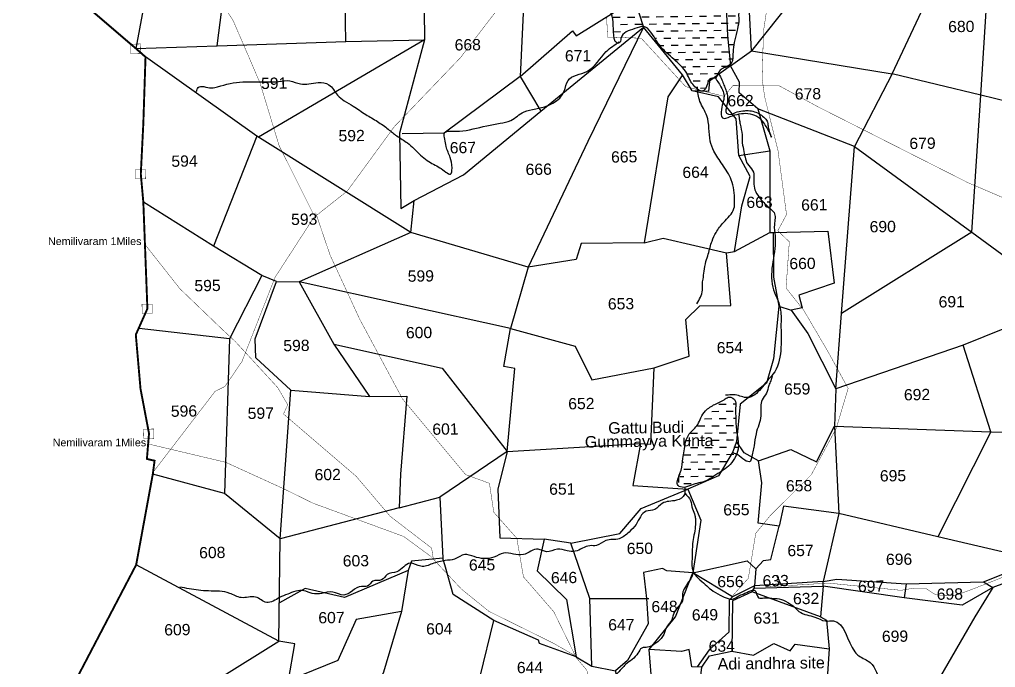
# Model space of a CAD drawing. Header units: feet. Extents: x 767600 to 777544, y 1589691 to 1604539.
# Drawn here: x 769253 to 771798, y 1594237 to 1595927 of the extents above; entities that cross this region are included whole.
import ezdxf
from ezdxf.enums import TextEntityAlignment as Align

# ---------------------------------------------------------------- set-up
doc = ezdxf.new("R2010")
doc.units = ezdxf.units.FT
doc.header["$LTSCALE"] = 15
doc.header["$MEASUREMENT"] = 0
doc.linetypes.add('ACAD_ISO02W100', pattern=[15, 12, -3])
doc.linetypes.add('HIDDEN2', pattern=[0.1875, 0.125, -0.0625])
for name, color, linetype in [('PLOT', 7, 'Continuous'), ('PLOT NO', 7, 'Continuous'), ('ROADS', 6, 'Continuous'), ('TANKS-STREAM', 4, 'Continuous'), ('text2', 7, 'Continuous'), ('VILLAGE BOUNDRY', 5, 'HIDDEN2'), ('VILLAGE STONES', 240, 'Continuous')]:
    doc.layers.add(name, color=color, linetype=linetype)
doc.styles.get("Standard").update_dxf_attribs({"font": 'arial.ttf'})
doc.linetypes.add('DOTS', pattern='A,1e-06,-3,["●",Standard,S=3,R=0,X=-1.25,Y=-1.25],-3', length=6.000001)

msp = doc.modelspace()

# ---------------------------------------------------------------- hatches: boundary and pattern name
at = {"layer": 'TANKS-STREAM'}
h = msp.add_hatch(dxfattribs=at)
h.set_pattern_fill('DASH', color=256, scale=150, angle=0.74052, style=0)
edge = h.paths.add_edge_path()
edge.add_spline(control_points=[(770751.9, 1596214.3), (770752.7, 1596215.3), (770757.9, 1596221.4), (770770.4, 1596213.7), (770784.8, 1596212.3), (770797.1, 1596213), (770809.6, 1596213), (770823.6, 1596213.5), (770841.1, 1596211.4), (770863.9, 1596213.5), (770884, 1596209.2), (770905.7, 1596203.2), (770927.8, 1596196.9), (770955.9, 1596189.8), (770984, 1596185.5), (771020.2, 1596179.5), (771049.3, 1596161.3), (771083.6, 1596157.1), (771106.4, 1596154.4), (771131.7, 1596151.5), (771160.5, 1596127.7), (771139, 1596094.4), (771131.5, 1596066.9), (771132.8, 1596045), (771127.1, 1596025.6), (771123.3, 1596005), (771129.6, 1595983.3), (771139.6, 1595960.9), (771125.8, 1595944), (771130.2, 1595924.4), (771124.5, 1595901.3), (771118.1, 1595875.2), (771112.8, 1595849.2), (771113.7, 1595829.6), (771110.3, 1595810.7), (771095.8, 1595802.9), (771081.5, 1595797.5), (771074.2, 1595787.4), (771070.4, 1595772), (771050.2, 1595775.1), (771047.2, 1595755.4), (771037.8, 1595735.9), (771021, 1595744.5), (771010.9, 1595754), (771000.3, 1595769.2), (770993.3, 1595788.7), (770978, 1595806.4), (770959.4, 1595823.1), (770937.2, 1595842.9), (770911.1, 1595869.1), (770891.4, 1595917), (770850.7, 1595899.8), (770820.4, 1595892.9), (770820.1, 1595863.4), (770806, 1595867.1), (770798.4, 1595896.5), (770805, 1595929.5), (770786.7, 1595962.1), (770783.3, 1595982.6), (770780.2, 1596004.4), (770775.7, 1596025.4), (770776.5, 1596050.7), (770764.6, 1596078.9), (770759.4, 1596112), (770757, 1596146), (770747.3, 1596171), (770750.9, 1596193.9), (770751, 1596206.4), (770751.1, 1596214.5)], knot_values=[0, 0, 0, 0, 3.717421, 23.06743, 31.716076, 48.812397, 59.33341, 69.19686, 90.936166, 111.978193, 137.384671, 151.74472, 179.833115, 206.305696, 238.417096, 265.375589, 315.797974, 337.852144, 368.355643, 384.475185, 415.159343, 458.826209, 481.292574, 502.349753, 523.222995, 541.799248, 563.955394, 591.272955, 606.872334, 622.634315, 647.900926, 677.689573, 703.713226, 726.73719, 736.933501, 759.018347, 770.778037, 782.476706, 795.434054, 812.503863, 825.443002, 849.895241, 858.442016, 876.12546, 892.70746, 912.986335, 937.824328, 961.528172, 988.496609, 1025.772138, 1079.368696, 1102.975213, 1146.916159, 1159.602327, 1168.37478, 1179.248439, 1245.64025, 1264.184413, 1289.047158, 1307.623411, 1330.19372, 1353.217683, 1382.539822, 1420.547824, 1453.346154, 1484.77565, 1497.976475, 1522.311752, 1522.311752, 1522.311752, 1522.311752], degree=3, periodic=0)
h = msp.add_hatch(dxfattribs=at)
h.set_pattern_fill('DASH', color=256, scale=150, angle=0.74052, style=0)
edge = h.paths.add_edge_path()
edge.add_spline(control_points=[(770972.5, 1594719.1), (770972, 1594724.4), (770970.8, 1594735.7), (770981.2, 1594755.3), (770980.9, 1594778.6), (770987.1, 1594802.7), (770988.3, 1594825), (770999.3, 1594850.3), (771021.8, 1594865), (771028.4, 1594889.7), (771042.5, 1594909.2), (771066.1, 1594924.4), (771087.8, 1594932.6), (771105.4, 1594946.3), (771123.7, 1594932.4), (771119.3, 1594914.3), (771120.8, 1594896.5), (771120, 1594871.5), (771123.9, 1594846.5), (771127.8, 1594823.1), (771126.7, 1594794.8), (771110.1, 1594766.6), (771083.4, 1594748.3), (771063.6, 1594736.3), (771039.2, 1594719.4), (771010, 1594716.8), (770987.7, 1594704), (770961.7, 1594711.8), (770969.7, 1594729.6), (770975.2, 1594741.7)], knot_values=[0, 0, 0, 0, 15.68098, 33.351763, 64.127366, 84.117873, 107.964597, 130.765534, 164.077526, 183.386535, 205.156702, 234.811243, 265.522387, 276.490762, 296.901105, 313.562182, 329.243307, 350.804726, 388.253398, 405.029666, 421.719606, 472.670421, 494.449184, 518.676356, 542.403037, 582.161801, 603.591222, 618.176711, 648.952314, 648.952314, 648.952314, 648.952314], degree=3, periodic=0)

# ---------------------------------------------------------------- linework, layer by layer
at = {"layer": 'PLOT'}
for points in [[(771759.8, 1595729.8), (771782.2, 1596087), (771966, 1596070.9), (772023.5, 1596325), (772077.6, 1596561.6)], [(770310.8, 1596511.1), (770307.4, 1596165.5), (770307, 1596028.7), (770309.1, 1595873.7)], [(769657.9, 1596465.1), (769597.4, 1596071.2), (769556.3, 1595851.4), (769768, 1595858), (769809.5, 1596177.7), (769837.8, 1596478.5)], [(770104.1, 1595869.5), (770101.1, 1596021.9), (770104, 1596165.7), (769809.5, 1596177.7)], [(771087.8, 1596127.5), (771099.1, 1595885.2), (771106.9, 1595805.9), (771161.5, 1595844.9), (771146.3, 1596153.3)], [(771382, 1596123.6), (771161.5, 1595844.9), (771528.4, 1595785.7), (771646.6, 1596037.5), (771382, 1596123.6)], [(771966, 1596070.9), (771971.6, 1595783.7), (771973.2, 1595677.4), (771759.8, 1595729.8)], [(770569.3, 1596018.7), (770558.8, 1595778.2), (770360.4, 1595630.4), (770251.1, 1595629)], [(770558.8, 1595778.2), (770694.8, 1595897.6), (770704.4, 1595884.8), (770856.6, 1595979.7), (770880.2, 1595906.8)], [(770273.6, 1595371), (770282.1, 1595454.7), (770410.6, 1595521.7), (770612.6, 1595687.5), (770880.2, 1595906.8)], [(770981.7, 1595782.3), (770880.2, 1595906.8), (770734.7, 1595609.2), (770579.3, 1595280.8)], [(769768, 1595858), (770104.1, 1595869.5), (770309.1, 1595873.7), (769876.5, 1595619.7)], [(770309.1, 1595873.7), (770243.7, 1595630.3), (770246.9, 1595434.2), (770282.1, 1595454.7)], [(769872.1, 1595622.5), (769581.5, 1595829.3)], [(771128.8, 1595572.2), (771122, 1595668), (771075.4, 1595725.4), (771006.6, 1595740.7), (770981.7, 1595782.3), (770943.2, 1595724.9), (770881.4, 1595344.8), (770931, 1595356.6), (771096.5, 1595318.1)], [(771106.9, 1595805.9), (771052.2, 1595765.8), (771049.6, 1595739.1), (771006.6, 1595740.7)], [(771178.2, 1595694.4), (771129.6, 1595735.5), (771130.4, 1595763.8), (771106.9, 1595805.9)], [(771528.4, 1595785.7), (771429.9, 1595595.4)], [(771735.9, 1595372.6), (771759.8, 1595729.8), (771528.4, 1595785.7)], [(770558.8, 1595778.2), (770612.6, 1595687.5)], [(771381.1, 1594964), (771396.1, 1595160), (771429.9, 1595595.4), (771178.2, 1595694.4), (771209.8, 1595584.2), (771209, 1595371.2)], [(770273.6, 1595371), (769872.1, 1595622.5), (769759.1, 1595336.2)], [(771116.9, 1595322.1), (771136.5, 1595440.9), (771158.2, 1595517.4), (771128.8, 1595572.2), (771209.8, 1595584.2)], [(771429.9, 1595595.4), (771735.9, 1595372.6), (771396.1, 1595160)], [(769884.6, 1595259.4), (769759.1, 1595336.2), (769575.8, 1595450.4)], [(771218.2, 1595371.7), (771360.8, 1595375.3), (771377.2, 1595239.4), (771284.6, 1595208.2), (771294.1, 1595174.5), (771265.4, 1595169.2)], [(770579.3, 1595280.8), (770273.6, 1595371), (769982.5, 1595242.8)], [(770872.2, 1594821.4), (770899.5, 1594819), (770908.2, 1595018.3), (770998.8, 1595048.5), (770990.5, 1595144.9), (771027.2, 1595180.4), (771107.4, 1595181.4), (771096.5, 1595318.1), (771116.9, 1595322.1), (771209, 1595371.2), (771218.2, 1595371.7), (771218.9, 1595254.7), (771232.5, 1595179.5), (771219.2, 1595042), (771200.5, 1594978.4), (771132.3, 1594923.9), (771122.3, 1594825.9)], [(771735.9, 1595372.6), (771986.9, 1595188), (771713.1, 1595077.5), (771381.1, 1594964)], [(770881.4, 1595344.8), (770717.5, 1595343.1), (770704.1, 1595300.7), (770579.3, 1595280.8), (770533.2, 1595120.7)], [(769933, 1594572.4), (769960.8, 1594960.1), (769869, 1595044.6), (769867.2, 1595094.4), (769923.2, 1595243.3), (769884.6, 1595259.4), (769800.6, 1595094.4), (769787.7, 1594690.7)], [(769923.2, 1595243.3), (769982.5, 1595242.8), (770072.1, 1595080.3), (770165.1, 1594944)], [(770533.2, 1595120.7), (769982.5, 1595242.8)], [(771232.5, 1595179.5), (771265.4, 1595169.2), (771308.8, 1595108), (771381.1, 1594964), (771377.7, 1594866.2)], [(769800.6, 1595094.4), (769564.5, 1595120.9)], [(770524.8, 1594800), (770544.7, 1595016.4), (770515.4, 1595021.6), (770533.2, 1595120.7), (770702, 1595075.1), (770744.9, 1594987.2), (770908.2, 1595018.3)], [(770072.1, 1595080.3), (770355, 1595017.7), (770524.8, 1594800), (770349.2, 1594681.1)], [(771785.4, 1594851.7), (771713.1, 1595077.5)], [(769960.8, 1594960.1), (770165.1, 1594944), (770262.7, 1594944.2), (770246.4, 1594741.4), (770242.8, 1594653.3), (769933, 1594572.4)], [(771179.5, 1594775.5), (771263.9, 1594805.4), (771331.1, 1594773.2), (771377.7, 1594866.2), (771389.7, 1594638.3), (771245.4, 1594657.4), (771233.5, 1594605.4)], [(771377.7, 1594866.2), (771785.4, 1594851.7), (771647.4, 1594577.2)], [(771785.4, 1594851.7), (772159.7, 1594845.4)], [(770524.8, 1594800), (770872.2, 1594821.4), (770851.9, 1594711.1), (770995.4, 1594701.5)], [(771172.9, 1594494.3), (771193.3, 1594515.7), (771212.3, 1594518.3), (771233.5, 1594605.4), (771179.3, 1594613.1), (771188.5, 1594718.6), (771179.5, 1594775.5), (771142.7, 1594796.3), (771122.3, 1594825.9), (771113.2, 1594799.7), (771075.3, 1594736.3), (770995.4, 1594701.5)], [(770524.8, 1594800), (770500.2, 1594702.3), (770505.3, 1594575), (770621.1, 1594571.6), (770603, 1594488.6), (770679.5, 1594414), (770704.8, 1594264.4), (770608.8, 1594299.6), (770606.1, 1594308), (770489.7, 1594359)], [(769929.5, 1594305.5), (769933, 1594572.4), (769787.7, 1594690.7), (769600.4, 1594740.7)], [(770690.5, 1594561), (770818.1, 1594585.9), (770873.5, 1594651.7), (770995.4, 1594701.5), (771029.2, 1594621.4), (771008.6, 1594483.9)], [(770242.8, 1594653.3), (770349.2, 1594681.1), (770357.1, 1594522), (770275.3, 1594513.9), (770266.7, 1594490.2), (770100.1, 1594419), (769997.4, 1594442.6), (769930.9, 1594405.8)], [(771389.7, 1594638.3), (771348.4, 1594460.9), (771384.3, 1594467.4), (771564.6, 1594455.4), (771560, 1594418.2)], [(771766.2, 1594460.6), (771908.1, 1594516.7), (771647.4, 1594577.2), (771389.7, 1594638.3)], [(772167.2, 1594351.6), (772209.9, 1594601.8), (772101.8, 1594565.2), (771929.4, 1594496.6), (771790.7, 1594445.3), (771744.1, 1594368.8), (771645.2, 1594197.7)], [(770740.2, 1594416.8), (770690.5, 1594561), (770621.1, 1594571.6)], [(770453, 1594189.1), (770454.4, 1594213.5), (770489.7, 1594359), (770383.7, 1594426.9), (770363.7, 1594498.4), (770357.1, 1594522)], [(771008.6, 1594483.9), (771150.3, 1594514.7), (771172.9, 1594494.3), (771169, 1594450)], [(769607.8, 1594104.4), (769929.5, 1594305.5), (769557.1, 1594504.6)], [(770266.7, 1594490.2), (770249, 1594383.2), (770130.7, 1594361.7), (770082.9, 1594255.1), (769954.2, 1594202.9), (769971.2, 1594298.9), (769929.5, 1594305.5)], [(770921.1, 1594133.6), (770902.7, 1594185.9), (770895.1, 1594283.7), (770963.4, 1594368.9), (771008.6, 1594483.9), (770940.7, 1594488.7), (770929.1, 1594494.9), (770880.2, 1594484.8), (770887.4, 1594416.9), (770891.8, 1594350.6), (770838.2, 1594255.3), (770806.6, 1594228.4)], [(771112.4, 1594421.3), (771008.6, 1594483.9)], [(771163.7, 1594434.3), (771167.7, 1594443.5), (771348.3, 1594448.6), (771348.4, 1594460.9), (771169, 1594450), (771167.7, 1594443.5)], [(771240.8, 1594449.3), (771228, 1594476.9)], [(771564.6, 1594455.4), (771766.2, 1594460.6), (771790.7, 1594445.3)], [(771169, 1594450), (771112.4, 1594421.3), (771103.4, 1594412.4), (771102.1, 1594328.9), (771051, 1594283), (771019.8, 1594238.9)], [(771341.6, 1594368.6), (771163.7, 1594434.3), (771112, 1594410.4), (771110, 1594279.6)], [(771167.7, 1594443.5), (771169.4, 1594444.1)], [(771790.7, 1594445.3), (771710.5, 1594399.7), (771560, 1594418.2), (771348.3, 1594448.6), (771341.6, 1594368.6), (771357.1, 1594359.9), (771363.8, 1594285.7), (771354.9, 1594140.8)], [(770745.1, 1594240.4), (770740.2, 1594416.8), (770893.9, 1594417)], [(770249, 1594383.2), (770201.9, 1594224.2), (770175.3, 1594165), (770137.3, 1594044.3)], [(770952.9, 1594132.5), (771024, 1594174.4), (771032.2, 1594237.9), (771005.8, 1594238.6), (770998.9, 1594283.3), (770978.9, 1594278.8), (770895.1, 1594283.7)], [(771032.2, 1594237.9), (771052.1, 1594267.6), (771110, 1594279.6), (771166.4, 1594268.8), (771219.9, 1594299.3), (771262.1, 1594280.3), (771275.7, 1594297.8), (771363.8, 1594285.7)], [(770704.8, 1594264.4), (770745.1, 1594240.4), (770806.6, 1594228.4), (770811.1, 1594183.4), (770768.4, 1594198), (770684.7, 1594178.8), (770656.6, 1594150), (770590, 1594175.2), (770454.4, 1594213.5)]]:
    msp.add_lwpolyline(points, dxfattribs=at)
at = {"layer": 'ROADS', "linetype": 'HIDDEN2', "ltscale": 10, "const_width": 1}
for points in [[(771432.4, 1598225.5), (771354.3, 1598124.5), (771197.7, 1597776.9), (771188.1, 1597719.8), (771122.2, 1597628.6), (771090.5, 1597532.4), (771102.1, 1597471.9), (771070.7, 1597305.5), (771035.8, 1597212.8), (770983.7, 1596930.7), (770906, 1596696), (770844.2, 1596497.4), (770738.7, 1596280.1), (770573.5, 1596050), (770402.8, 1595827.6), (770230.4, 1595647.7), (770107.5, 1595479.5), (770020.1, 1595410.3), (769919.5, 1595254.9), (769833, 1595034.9), (769788.5, 1594969.7), (769763.1, 1594957.3), (769600.7, 1594745.4)], [(771111.9, 1594423.4), (771153.3, 1594469.5), (771172.7, 1594586.8), (771209.7, 1594632.1), (771317.4, 1594739.4), (771382.4, 1594860.2), (771413.6, 1594964.5), (771363.5, 1595056.3), (771297.8, 1595168.6), (771251.7, 1595226.6), (771260.2, 1595347.1), (771230.2, 1595376), (771252.9, 1595418.3), (771230.7, 1595585.2), (771196, 1595724.7), (771189.3, 1595772.5), (771192.9, 1595897), (771220.2, 1596077.8)], [(770701.7, 1594268.3), (770646, 1594382.2), (770566.9, 1594473.3), (770549.7, 1594573.7), (770489.5, 1594641.7), (770478.3, 1594717.2), (770416.1, 1594739.9), (770251.6, 1594937.3), (770140.4, 1595144.5), (770062.9, 1595312.1), (770025.1, 1595423.3)], [(769591.4, 1594819.2), (769790.3, 1594772.1), (769943.6, 1594702.1), (770018.3, 1594665.3), (770254.7, 1594578.5), (770325.1, 1594526.8), (770405.3, 1594441.2), (770477, 1594383.2), (770645.1, 1594300), (770699.1, 1594268.9), (770732.1, 1594229.8), (770743.5, 1594186.7)], [(772459.1, 1594721.8), (772380.4, 1594672.6), (772243.8, 1594622.8), (772045.9, 1594551.9), (771911.3, 1594509.3), (771748.4, 1594445.2), (771692, 1594424), (771642.3, 1594426.1), (771615.6, 1594443.4), (771584, 1594443.4), (771550.8, 1594438.1), (771361.6, 1594456.9), (771197.8, 1594446.8)]]:
    msp.add_lwpolyline(points, dxfattribs=at)
at = {"layer": 'ROADS', "linetype": 'DOTS', "ltscale": 0.5, "const_width": 1}
for points in [[(769308.7, 1596704.9), (769367.5, 1596603.9), (769458.5, 1596502.3), (769504.5, 1596453.1), (769649.8, 1596179.1), (769810.5, 1595923), (769880.1, 1595761.4), (769929.9, 1595597.8), (770019.6, 1595418.8)], [(772586.4, 1595939.9), (772602.1, 1595910.8), (772616.7, 1595866.3), (772641.8, 1595763.4), (772653.9, 1595688.2), (772720, 1595557.1), (772782.8, 1595454.7), (772759.5, 1595422.3), (772634.8, 1595339.8), (772469.7, 1595224.2), (772425.2, 1595162.7), (772270, 1595226.5), (772137.5, 1595286.7), (772004.5, 1595382.2), (771725.3, 1595501.7), (771335, 1595699.3), (771234, 1595754), (771113.1, 1595754.4), (771089.8, 1595726.6), (770989.8, 1595752), (770874.1, 1595878.2), (770786.4, 1595881.3), (770783.8, 1595933.3)], [(769580.9, 1595339.1), (769671, 1595224.9), (769783.6, 1595116.7), (769816.4, 1595086.2), (769926.3, 1594966.8), (769952.2, 1594922.1), (769941.3, 1594898.1), (770130.8, 1594735.5), (770219.4, 1594631.2), (770327.5, 1594548.2), (770332.1, 1594518.8)]]:
    msp.add_lwpolyline(points, dxfattribs=at)
at = {"layer": 'TANKS-STREAM'}
for points in [[(770777.3, 1598983.6), (770799.3, 1598987.2), (770810.8, 1598991.2), (770831.1, 1598995.9), (770845.9, 1598997.7), (770867.9, 1598999.6), (770897.5, 1599008.8), (770949.1, 1599012.2), (771030.6, 1599030.6), (771056.4, 1599036.9), (771065.2, 1599038.7), (771097, 1599041.8), (771122.8, 1599046), (771144.8, 1599052.9), (771173.4, 1599053.3), (771200.8, 1599055.8), (771228.8, 1599062.2), (771250.7, 1599069.1), (771267.7, 1599072.6), (771296.9, 1599073.6), (771373.5, 1599113.2), (771410.6, 1599137.8), (771440.1, 1599156.4), (771461.8, 1599174.8), (771484.3, 1599182.2), (771522.2, 1599148.1), (771539, 1599121.9), (771553.5, 1599104.5), (771574, 1599091.6), (771579.6, 1599048), (771574.5, 1599018.3), (771570.3, 1598998.5), (771561.3, 1598969.8), (771560.1, 1598941.2), (771581.5, 1598900), (771589.6, 1598874.3), (771606.5, 1598842.6), (771617.7, 1598827.4), (771642.1, 1598773.6), (771661.2, 1598745.3), (771676.8, 1598726.2), (771683.5, 1598715.9), (771697, 1598693.5), (771743.3, 1598605.4), (771759.8, 1598567.7), (771774.6, 1598528.9), (771786.5, 1598496.6), (771785.9, 1598464.5), (771797.7, 1598446.5), (771819.7, 1598405), (771850.7, 1598307.8), (771848.7, 1598290.2), (771860, 1598267.3), (771870.1, 1598256.9), (771899.9, 1598245.8), (771918.7, 1598239.4), (771951.3, 1598227.8), (771980.1, 1598216.6), (772002.2, 1598206.5), (772016.7, 1598193.5), (772023, 1598135), (772017.2, 1598119), (772016.3, 1598104.2), (772009.5, 1598073.9), (772005.3, 1598057.9), (772000.8, 1597979.9), (771992, 1597943), (771980.7, 1597920.9), (771972.7, 1597903.2), (771959.6, 1597895.3), (771952.6, 1597882.1), (771958.4, 1597812.6), (771963.6, 1597793.4), (771958.5, 1597763.1), (771961, 1597742.3), (771962.9, 1597722), (771963.8, 1597695.1), (771967.1, 1597643.8), (771960.2, 1597607.9), (771953.6, 1597585.3), (771951.8, 1597572.1), (771953, 1597558.9), (771972.8, 1597542.9), (771996, 1597530.5), (772012.4, 1597514.5), (772056.5, 1597479), (772070.8, 1597467.5), (772119, 1597437.5), (772134.1, 1597427.6), (772163.4, 1597402.1), (772177.7, 1597387.4), (772183.3, 1597381.2), (772186, 1597354.6), (772187, 1597339.7), (772187.3, 1597315.4), (772190, 1597288.8), (772193.5, 1597264.6), (772195.3, 1597239.5), (772197.2, 1597161.6), (772205.3, 1597139.8), (772210.6, 1597094.4), (772214.1, 1597067.8), (772219.1, 1597042), (772221, 1597021.6), (772217.5, 1596988.7), (772220.6, 1596930.2), (772214.7, 1596905.8), (772212.6, 1596885.4), (772212.9, 1596863.5), (772227.2, 1596847.2), (772247, 1596830.3), (772257.4, 1596813.2), (772261.8, 1596777.2), (772262.9, 1596756), (772265.5, 1596736.5), (772271.2, 1596720.1), (772275.7, 1596680.6), (772278.4, 1596653.2), (772281.7, 1596638.4), (772283.5, 1596618), (772286.9, 1596603.2), (772287.2, 1596580.5), (772304.7, 1596502), (772311.4, 1596469.2), (772319.5, 1596448.9), (772327.6, 1596429.4), (772339.6, 1596408.4), (772357, 1596396.1), (772376.9, 1596374.4), (772380.2, 1596362.7), (772383.3, 1596310.6), (772381.1, 1596297.3), (772368.4, 1596250.9), (772347.4, 1596235), (772341.3, 1596226.3), (772335.1, 1596216), (772336.9, 1596198), (772342.7, 1596172.2), (772349.4, 1596141.4), (772333.2, 1596122.4), (772327.2, 1596099.6), (772309.6, 1596067.3), (772292.3, 1596011.4), (772287.8, 1595993.3), (772260.6, 1595911.8), (772254.6, 1595893), (772263, 1595848.4), (772270.3, 1595826.6), (772304.3, 1595745), (772307.5, 1595741.9), (772326, 1595706.1), (772338.8, 1595687.5), (772361.3, 1595646.2), (772380.8, 1595594), (772390, 1595552.6), (772399.8, 1595464.5), (772398.6, 1595439.4), (772414.4, 1595430.2), (772425.5, 1595419.4), (772436.7, 1595404.6), (772448.8, 1595378.9), (772446.6, 1595307.2), (772452.5, 1595272), (772460.8, 1595236.8), (772469.2, 1595195.4), (772477.2, 1595185.3), (772485.8, 1595183.9), (772522.4, 1595206.3), (772565.3, 1595227.2), (772575.4, 1595232.8), (772612.8, 1595250.6), (772621.4, 1595253.8), (772634.8, 1595254), (772643.1, 1595218), (772652.8, 1595197), (772660.1, 1595175.9), (772662.7, 1595158), (772673.1, 1595083.3), (772664.7, 1595065.9), (772660.1, 1595058), (772599.6, 1595004.8), (772577.2, 1594981), (772570.4, 1594956.6), (772555.9, 1594924.3), (772517.2, 1594887.4), (772489.8, 1594879.2)], [(770751.9, 1596214.3), (770754.5, 1596217), (770773.6, 1596213.9), (770782.2, 1596212.7), (770799.3, 1596212.9), (770809.8, 1596213.1), (770819.6, 1596213.2), (770841.4, 1596212.2), (770862.4, 1596212.4), (770887.4, 1596208.2), (770901.3, 1596204.4), (770928.4, 1596196.9), (770954.1, 1596190.6), (770985.7, 1596185.1), (771012.1, 1596179.6), (771059, 1596161.1), (771080.8, 1596157.5), (771111.1, 1596153.9), (771126.9, 1596150.8), (771149.5, 1596130.1), (771138.2, 1596087.9), (771132.6, 1596066.2), (771131.6, 1596045.1), (771127.2, 1596024.7), (771124.8, 1596006.3), (771129.7, 1595984.7), (771134.7, 1595957.8), (771128.3, 1595943.6), (771128.5, 1595927.8), (771124.9, 1595902.8), (771118, 1595873.8), (771113.7, 1595848.2), (771112.7, 1595825.2), (771110.2, 1595815.3), (771092.6, 1595801.9), (771082.2, 1595796.5), (771075.1, 1595787.2), (771068.6, 1595776), (771052.3, 1595771.2), (771047.1, 1595759.3), (771032.2, 1595739.9), (771024.3, 1595743.1), (771011, 1595754.7), (771001.6, 1595768.4), (770992.8, 1595786.7), (770977.5, 1595806.2), (770960.1, 1595822.4), (770940.2, 1595840.5), (770915.5, 1595868.5), (770880.1, 1595908.7), (770857.2, 1595903.2), (770821.3, 1595877.7), (770816.9, 1595865.9), (770808.3, 1595867.7), (770803.6, 1595877.5), (770796.1, 1595943.5), (770788.6, 1595960.5), (770783.1, 1595984.7), (770780.2, 1596003), (770776.6, 1596025.3), (770775, 1596048.3), (770766.8, 1596076.4), (770759.7, 1596113.8), (770755.3, 1596146.3), (770749, 1596177.1), (770750.1, 1596190.2), (770751.1, 1596214.5)], [(769714.3, 1595739.2), (769718.5, 1595749.5), (769753.6, 1595748.5), (769769.6, 1595751.6), (769835.1, 1595764.1), (769856.9, 1595764.4), (769877.4, 1595764.7), (769928.4, 1595765.3), (769957.6, 1595767.2), (769985.4, 1595758.8), (770007.3, 1595759.1), (770032, 1595762.3), (770059.8, 1595756.8), (770082.1, 1595729.4), (770099.8, 1595715.1), (770123.3, 1595700.8), (770155.7, 1595679.4), (770186.5, 1595660.8), (770214.5, 1595640.8), (770236.6, 1595623.6), (770264.6, 1595605), (770298.5, 1595573.4), (770316.2, 1595559.1), (770348.6, 1595540.5), (770364.8, 1595529.1), (770376.5, 1595523.4), (770380.7, 1595539.5), (770375.9, 1595567.1), (770365.4, 1595596.1), (770362.2, 1595615), (770360.5, 1595629.6), (770394, 1595635.8), (770399.9, 1595635.9), (770471.2, 1595649.9), (770506.1, 1595656.2), (770533.7, 1595663.9), (770568.4, 1595686.2), (770599, 1595693.8), (770673.4, 1595740.1), (770683.3, 1595767.9), (770732.6, 1595791.8), (770783, 1595843.5), (770816.2, 1595868.7)], [(771076.5, 1595786.3), (771084.3, 1595769.3), (771087.1, 1595762.5), (771092.1, 1595749.6), (771097, 1595736.6), (771099.3, 1595718.8), (771095.5, 1595694.2), (771095.6, 1595684.6), (771101.2, 1595679.8), (771119.6, 1595684.2), (771138.8, 1595688.5), (771149.1, 1595689.4), (771180.7, 1595681.6), (771193.8, 1595672.1), (771200.8, 1595664.7), (771204.4, 1595652.4), (771206.6, 1595640.1), (771213, 1595620.4)], [(771067.1, 1595774.6), (771083.9, 1595747.4), (771089.6, 1595731.7), (771083.2, 1595692.6), (771086.2, 1595670.1), (771106.1, 1595673.7), (771151.9, 1595681.9), (771175.3, 1595674.6), (771193.3, 1595657.1), (771208.1, 1595631.2), (771213.7, 1595620.4)], [(771018.7, 1595185.2), (771033.6, 1595221.1), (771033.4, 1595235.4), (771035.3, 1595249.7), (771038.1, 1595270.2), (771042.9, 1595295.8), (771048.8, 1595315.3), (771058.6, 1595349.1), (771069.5, 1595371.8), (771088.6, 1595397.6), (771115.8, 1595433.7), (771117.6, 1595454.1), (771108.7, 1595508.5), (771085.6, 1595549.1), (771063.7, 1595583.6), (771054.2, 1595610), (771045.1, 1595675.7), (771027.2, 1595713.3), (771020.6, 1595751)], [(771127.8, 1595679.8), (771130.4, 1595663.6), (771132, 1595654.3), (771137, 1595625.8), (771137.2, 1595611.1), (771140.6, 1595587.9), (771144.8, 1595567.8), (771151.2, 1595550.1), (771164.6, 1595533.3), (771168.2, 1595492.3), (771187.2, 1595456.4), (771213.7, 1595430.6), (771220.3, 1595423.6), (771221.2, 1595392.1), (771223.3, 1595362.7), (771217, 1595228.7), (771236.7, 1595173.8), (771238.5, 1595132.8), (771217.5, 1595001.6), (771201.2, 1594983), (771186.1, 1594963.8), (771150.8, 1594940.7), (771119.4, 1594947.6), (771100.4, 1594947.4), (771093.6, 1594947.3)], [(771215.7, 1594996.5), (771211.6, 1594984.8), (771206.8, 1594972.5), (771200.4, 1594952.1), (771189.5, 1594934.8), (771186.1, 1594917), (771185.8, 1594893.1), (771173.5, 1594846.4), (771168.4, 1594815.1), (771161.4, 1594782.5), (771157.9, 1594773.9), (771144.3, 1594777.4), (771125.7, 1594791.2), (771113.4, 1594796.6)], [(770972.5, 1594719.1), (770972.3, 1594734.8), (770978, 1594751.5), (770982.5, 1594781.9), (770986.2, 1594801.6), (770989.8, 1594825.2), (770999.3, 1594845.9), (771021.6, 1594870.7), (771029.2, 1594888.4), (771041.7, 1594906.2), (771066.1, 1594923.2), (771093.3, 1594937.3), (771103.1, 1594942.3), (771119.9, 1594930.7), (771120.1, 1594914.1), (771120.3, 1594898.4), (771120.6, 1594876.8), (771125, 1594839.7), (771127.2, 1594823), (771126.4, 1594806.3), (771101.5, 1594761.9), (771084, 1594749), (771063.6, 1594735.9), (771043.1, 1594723.9), (771005, 1594712.6), (770984.5, 1594706.5), (770970.7, 1594711.2), (770975.2, 1594741.7)], [(770986.6, 1594708), (770986.9, 1594687.7), (770965.9, 1594672.9), (770928.9, 1594664.9), (770909.2, 1594648.8), (770886.7, 1594644.5), (770860.6, 1594609.8), (770842.3, 1594590.1), (770816.9, 1594572.6), (770781.7, 1594567.7), (770757.5, 1594555), (770739.9, 1594554.4), (770701.9, 1594540), (770680.7, 1594541.1), (770655.4, 1594545.1), (770627.2, 1594538.6), (770605.5, 1594545.4), (770566.8, 1594531.2), (770515.1, 1594534.9), (770490, 1594524.5), (770438.2, 1594526), (770413.8, 1594531.4), (770387.4, 1594519.6), (770363.2, 1594515.7), (770329.3, 1594507.3), (770299.3, 1594500.8), (770271.7, 1594508.8), (770237, 1594486.7), (770211.5, 1594479.3), (770196.7, 1594465), (770174.2, 1594462.1), (770160.2, 1594448.6), (770144.8, 1594448), (770098.5, 1594425.6), (770069.7, 1594433.2), (770041, 1594430.2), (770016.3, 1594429.4), (769994.1, 1594437.1), (769952.2, 1594428.1), (769931.1, 1594419), (769897.5, 1594406.6), (769868.6, 1594420.4), (769831.1, 1594419), (769801.3, 1594430.1), (769746, 1594436.4), (769719.5, 1594438.3), (769671.2, 1594446.5)], [(770988.2, 1594691), (771002.3, 1594672.3), (771007.6, 1594650.4), (771014.1, 1594633.5), (771015.5, 1594622.8), (771015.1, 1594604.5), (771011.6, 1594581.8), (771008.1, 1594559.7), (771006.7, 1594521.3), (771009.1, 1594488), (771041, 1594453.5), (771056.3, 1594439.8), (771079.8, 1594425.6), (771100.8, 1594416.5), (771112.1, 1594415.4), (771128.4, 1594423.7), (771139.7, 1594428.3), (771159.1, 1594436.7), (771169.2, 1594438.1), (771180.1, 1594418.8), (771194, 1594418.3), (771214.2, 1594417.3), (771233.7, 1594415.7), (771255.9, 1594406.5), (771275, 1594393.5), (771285.2, 1594383), (771306.1, 1594373.8), (771327, 1594368.4), (771354.2, 1594358.1), (771375, 1594358.3), (771431.1, 1594277.5), (771441.9, 1594267), (771471.1, 1594249.7), (771502.1, 1594195.4), (771527.1, 1594164.2), (771542.2, 1594114.3), (771564.2, 1594073.1), (771565.7, 1594050.4), (771571.6, 1594036.7), (771640, 1593971.9), (771672.6, 1593935.2), (771690.3, 1593927.8), (771701.1, 1593921), (771721.4, 1593908.7), (771729.7, 1593903.8), (771755, 1593892.8), (771767.7, 1593885.4), (771788.1, 1593873.7), (771819, 1593865.3), (771838.6, 1593859.9), (771896.5, 1593840.2), (771910.4, 1593837.9), (771940.1, 1593833.9), (771992, 1593818.8), (772011.6, 1593812.8), (772033.1, 1593801.1), (772066.1, 1593788.9), (772087, 1593779.1), (772145.2, 1593705.9), (772165.3, 1593686.4), (772191.2, 1593658.4), (772207.1, 1593636.6), (772235.9, 1593603.7), (772255.3, 1593580.6), (772284.9, 1593543.4), (772293.7, 1593465.2), (772303.2, 1593444.8), (772313.3, 1593433.6), (772347.8, 1593397.9), (772368.8, 1593365.6), (772380.3, 1593348.7), (772360.7, 1593231.1), (772359.5, 1593212.7), (772359.8, 1593189.3), (772358, 1593165.9), (772355.4, 1593147.4), (772355.6, 1593129), (772359.5, 1593105.7), (772347.5, 1593097)], [(771009, 1594486.8), (771007.1, 1594475.7), (770998.2, 1594461.3), (770986.2, 1594441.9), (770982.3, 1594433.8), (770981.6, 1594410.4), (770965.6, 1594389.9), (770957.7, 1594373.6), (770953.8, 1594361.4), (770940.8, 1594343), (770932.9, 1594322.6), (770926, 1594312.4), (770906.9, 1594296.9), (770890.7, 1594289.6), (770875.5, 1594287.4), (770865.6, 1594274.1), (770833.4, 1594244.2), (770823.4, 1594234), (770806.4, 1594216.5), (770801.4, 1594210.4), (770808.7, 1594193.2), (770810.9, 1594184.1), (770801.1, 1594152.5), (770855.3, 1594126.5), (770872.8, 1594109.5), (770892.3, 1594093.5), (770906.8, 1594069.4), (770922.2, 1594058.4), (770936.5, 1594049.5), (770948.2, 1594007), (770952.5, 1593987.8), (770982.5, 1593951.3), (771009.1, 1593935.4), (771022.6, 1593917.3), (771043.1, 1593896.3), (771060.7, 1593875.2), (771093.6, 1593843.2), (771124.3, 1593824.3), (771137.7, 1593804.2), (771144.1, 1593786.1), (771150.8, 1593736.5), (771114, 1593684.8), (771057.2, 1593678), (771035.9, 1593674.7), (771010.6, 1593671.3), (770963.1, 1593652.4), (770943.1, 1593630.9)]]:
    msp.add_spline(points, degree=3, dxfattribs=at)
msp.add_open_spline([(771504.2, 1599177.4), (771518.4, 1599174.4), (771536.6, 1599147), (771553.5, 1599120.3), (771568.3, 1599097.9), (771600.9, 1599087.8), (771597, 1599046.6), (771591.4, 1599017.5), (771586.7, 1598990.7), (771576.5, 1598966.7), (771572.6, 1598929.7), (771598.6, 1598902.9), (771605.2, 1598866.6), (771618.9, 1598842.5), (771643.2, 1598813.1), (771652.2, 1598775.4), (771675, 1598743), (771691.2, 1598725.6), (771702.3, 1598707.7), (771726.2, 1598668.4), (771751.7, 1598619), (771777.1, 1598563.5), (771788.2, 1598526.4), (771808.1, 1598494.2), (771796.3, 1598462.1), (771821.2, 1598435.9), (771841.2, 1598384.2), (771875.6, 1598332), (771862.3, 1598283), (771873.8, 1598265.5), (771889.7, 1598247.4), (771912.8, 1598243.3), (771939.6, 1598233.4), (771966.6, 1598224.2), (771994.3, 1598213), (772017.7, 1598204.2), (772044.3, 1598181.3), (772046.8, 1598142.7), (772032.2, 1598115.8), (772033.5, 1598094.3), (772027.1, 1598074.3), (772015.7, 1598033.8), (772021, 1597989.2), (772012.1, 1597941.6), (771996.2, 1597919.5), (771992.7, 1597897.4), (771974.1, 1597893), (771961.6, 1597859.4), (771967.9, 1597824.1), (771983.7, 1597785.7), (771972, 1597762), (771977.9, 1597738.2), (771979.6, 1597715.5), (771979.5, 1597682.6), (771986.5, 1597644.3), (771978.3, 1597607.6), (771970, 1597584.4), (771967.9, 1597568), (771967.7, 1597549.4), (771990, 1597537.8), (772012.4, 1597528.6), (772035.8, 1597500.9), (772063.3, 1597483.3), (772096.6, 1597454.5), (772124.7, 1597440.5), (772156.4, 1597419.7), (772175.9, 1597402.4), (772191, 1597385.9), (772204.9, 1597372.8), (772201.2, 1597353.8), (772204.1, 1597332.4), (772202.9, 1597310.2), (772206.1, 1597285.2), (772210.1, 1597260.1), (772214, 1597217.8), (772204, 1597173.7), (772226.3, 1597128.9), (772225.6, 1597096.2), (772230, 1597063.6), (772235.5, 1597039.7), (772238.8, 1597013.1), (772229.2, 1596976.2), (772243, 1596936.5), (772230, 1596903.1), (772229.5, 1596881), (772225.5, 1596858), (772244.9, 1596841.4), (772263, 1596828.7), (772278.1, 1596804.5), (772277.7, 1596777.7), (772279.2, 1596752.3), (772280.5, 1596732.7), (772291.5, 1596709.1), (772291.6, 1596680.3), (772293.1, 1596652.8), (772299.3, 1596632.5), (772298.5, 1596615.3), (772305, 1596596.6), (772300.3, 1596556.5), (772320.6, 1596513.6), (772325.2, 1596468.2), (772335.9, 1596444.8), (772344.1, 1596424.4), (772353.5, 1596402.9), (772376.2, 1596391.4), (772392.7, 1596376.1), (772399.6, 1596345.3), (772402.5, 1596318.8), (772395, 1596282.1), (772395.8, 1596247), (772365.8, 1596235.7), (772357.7, 1596221.5), (772348.5, 1596210.4), (772354.8, 1596190.4), (772357.1, 1596167.1), (772374.5, 1596136.6), (772345.3, 1596120.5), (772345.8, 1596089.7), (772318.5, 1596058.3), (772311.9, 1596019.9), (772298.8, 1595967.3), (772285.5, 1595928.4), (772266.1, 1595880.8), (772277, 1595850.7), (772294, 1595802.4), (772299.8, 1595759.6), (772332.8, 1595729.6), (772337.4, 1595705.6), (772360.8, 1595677.2), (772379.5, 1595639.5), (772397.7, 1595594.6), (772408, 1595532.4), (772426.4, 1595486.1), (772408.1, 1595433.4), (772431.4, 1595427.7), (772442.5, 1595414.3), (772455.4, 1595398.1), (772474.2, 1595361.6), (772458, 1595314.5), (772468.5, 1595267.5), (772479.3, 1595230.8), (772479.5, 1595200.3), (772491.5, 1595180.2), (772514.6, 1595177.8), (772538.1, 1595207.9), (772571.3, 1595216.6), (772600.3, 1595233.7), (772619.6, 1595242.1), (772638.6, 1595250.4), (772662.3, 1595252.4), (772654.1, 1595215.1), (772669.9, 1595193.7), (772677.1, 1595173.1), (772679.8, 1595134.9), (772700.5, 1595095.5), (772682.7, 1595064.6), (772665, 1595032.8), (772628.5, 1595011.8), (772591.3, 1594980.6), (772587.4, 1594948.3), (772571.1, 1594914), (772542.6, 1594883.1), (772515.6, 1594877), (772506.2, 1594874.9)], degree=3, knots=[767.412081, 767.412081, 767.412081, 767.412081, 815.526726, 847.305728, 870.457246, 895.230046, 940.099844, 970.92297, 991.621501, 1022.329246, 1051.562113, 1099.014339, 1126.540439, 1163.198044, 1182.517753, 1242.884691, 1277.76619, 1302.933927, 1315.550416, 1342.22186, 1443.943751, 1485.957863, 1528.399411, 1563.551998, 1596.39145, 1618.352176, 1666.306288, 1770.573335, 1788.672976, 1814.786582, 1829.484212, 1862.036457, 1882.29426, 1917.672327, 1949.179666, 1974.057926, 1993.929519, 2053.958579, 2071.368514, 2086.563439, 2118.283882, 2135.168899, 2214.941058, 2253.738109, 2279.099974, 2298.93906, 2314.547205, 2329.870232, 2401.123226, 2421.406969, 2452.782111, 2474.227039, 2495.061044, 2522.567244, 2575.034212, 2612.33537, 2636.403286, 2650.06445, 2663.614907, 2689.587166, 2716.495321, 2739.867182, 2797.729464, 2816.496918, 2874.497126, 2892.93891, 2932.6481, 2953.60861, 2962.121427, 2989.440688, 3004.669204, 3029.481391, 3056.800652, 3081.819069, 3107.481563, 3187.109481, 3210.91015, 3257.581115, 3284.982693, 3311.829651, 3332.701368, 3366.555765, 3426.384215, 3452.011202, 3472.959713, 3495.370673, 3517.520072, 3544.192639, 3564.652335, 3601.687753, 3623.313064, 3643.46682, 3661.18644, 3701.795475, 3729.912079, 3745.453645, 3766.325509, 3781.867144, 3805.078464, 3887.193627, 3921.415884, 3943.715676, 3965.270493, 3989.999317, 4011.789879, 4041.850332, 4054.276701, 4107.57548, 4121.392956, 4170.541931, 4197.456901, 4208.348044, 4220.569692, 4239.048338, 4266.050426, 4298.220903, 4323.759574, 4347.839923, 4385.477878, 4445.220167, 4464.246567, 4552.017502, 4572.268621, 4618.589384, 4642.132281, 4732.41971, 4736.950121, 4778.124109, 4801.219564, 4849.209238, 4906.180044, 4949.507071, 5040.074028, 5065.736522, 5084.421375, 5100.278233, 5119.176262, 5148.195882, 5221.513801, 5257.965683, 5294.863954, 5338.034962, 5351.168199, 5360.127677, 5403.955551, 5452.696852, 5464.525814, 5506.830848, 5516.209214, 5529.832582, 5567.512654, 5591.166293, 5613.94849, 5632.513833, 5709.541786, 5729.233635, 5738.570777, 5820.929283, 5854.345845, 5880.184991, 5916.361203, 5971.004978, 6000.17256, 6000.17256, 6000.17256, 6000.17256], dxfattribs=at)
at = {"layer": 'VILLAGE BOUNDRY', "linetype": 'ACAD_ISO02W100', "lineweight": -2, "ltscale": 0.2, "const_width": 5}
msp.add_lwpolyline([(769400.7, 1594205.5), (769557.1, 1594504.6), (769600.4, 1594740.7), (769605.1, 1594776.1), (769585.1, 1594780.8), (769590.6, 1594847), (769568.4, 1594964), (769556.2, 1595104.8), (769586.4, 1595172.7), (769575.8, 1595450.4), (769569.2, 1595524.1), (769575.8, 1595656.1), (769581.5, 1595829.3), (769556.3, 1595851.4), (769474.8, 1595921.2), (769255.5, 1596109.5)], dxfattribs=at)
at = {"layer": 'VILLAGE STONES', "const_width": 0.979}
for points in [[(769542.2, 1595862.9), (769568.7, 1595863.2), (769569, 1595838.8), (769542.5, 1595838.5)], [(769555.1, 1595535.6), (769581.6, 1595536), (769581.9, 1595511.6), (769555.4, 1595511.3)], [(769572.3, 1595184.2), (769598.9, 1595184.5), (769599.2, 1595160.2), (769572.6, 1595159.8)], [(769576.5, 1594858.5), (769603, 1594858.9), (769603.3, 1594834.5), (769576.8, 1594834.2)]]:
    msp.add_lwpolyline(points, close=True, dxfattribs=at)

# ---------------------------------------------------------------- texts
at = {"layer": 'PLOT NO'}
for s, p in [('680', (771708.6, 1595908.8)), ('668', (770421.7, 1595861.2)), ('671', (770709.3, 1595832.5)), ('591', (769916.9, 1595760.9)), ('662', (771133, 1595715.4)), ('678', (771308.7, 1595733.1)), ('592', (770118.9, 1595624.1)), ('667', (770409, 1595592.9)), ('679', (771607.5, 1595604.2)), ('665', (770829.6, 1595568.8)), ('594', (769683.1, 1595557.8)), ('666', (770606.7, 1595536.4)), ('664', (771015.6, 1595528.6)), ('663', (771182.4, 1595450.4)), ('661', (771325.3, 1595443.6)), ('593', (769995.3, 1595406.1)), ('690', (771503.8, 1595386.9)), ('660', (771294.5, 1595290.7)), ('599', (770299.4, 1595258)), ('595', (769743.2, 1595233.1)), ('653', (770821.3, 1595185.6)), ('691', (771683.7, 1595190.8)), ('600', (770294.7, 1595110.4)), ('598', (769975, 1595076.7)), ('654', (771105.1, 1595071.2)), ('659', (771280.7, 1594963.3)), ('692', (771593.2, 1594948.6)), ('596', (769681.7, 1594905.7)), ('652', (770717.9, 1594925.2)), ('597', (769882.1, 1594900.1)), ('601', (770363.6, 1594858.8)), ('602', (770056.5, 1594740)), ('695', (771530.5, 1594737)), ('651', (770668.2, 1594702.3)), ('658', (771285.6, 1594710.9)), ('655', (771122.2, 1594648.4)), ('650', (770870.5, 1594547.5)), ('608', (769755.5, 1594536.6)), ('657', (771289.4, 1594542)), ('696', (771546.4, 1594519.1)), ('603', (770130, 1594515.2)), ('645', (770459, 1594504.5)), ('646', (770672.8, 1594471.2)), ('656', (771106.6, 1594461)), ('633', (771224.6, 1594463.3)), ('697', (771473.4, 1594448.7)), ('698', (771678.8, 1594428.4)), ('648', (770934.8, 1594395.8)), ('632', (771304, 1594416.7)), ('607', (770066.3, 1594366.9)), ('649', (771040.2, 1594374.2)), ('647', (770822.2, 1594348.5)), ('631', (771201.1, 1594365.9)), ('609', (769664.5, 1594335.4)), ('604', (770347.4, 1594337.7)), ('699', (771535.8, 1594318.3)), ('634', (771084, 1594292.6)), ('644', (770584, 1594236.9))]:
    msp.add_text(s, height=29.37, rotation=0.7405, dxfattribs=at).set_placement(p, align=Align.MIDDLE_CENTER)
at = {"layer": 'text2'}
for p in [(769327.2, 1595338.7), (769339.5, 1594813.7)]:
    msp.add_text('Nemilivaram 1Miles', height=20, dxfattribs=at).set_placement(p)
at = {"layer": 'VILLAGE STONES', "color": 0}
for s, p in [('Gattu Budi', (770788.1, 1594846.4)), ('Gummayya Kunta', (770727.2, 1594810.2)), ('Adi andhra site', (771073.4, 1594231.1))]:
    msp.add_text(s, height=30, rotation=0.7405, dxfattribs=at).set_placement(p)

doc.saveas('drawing.dxf')
